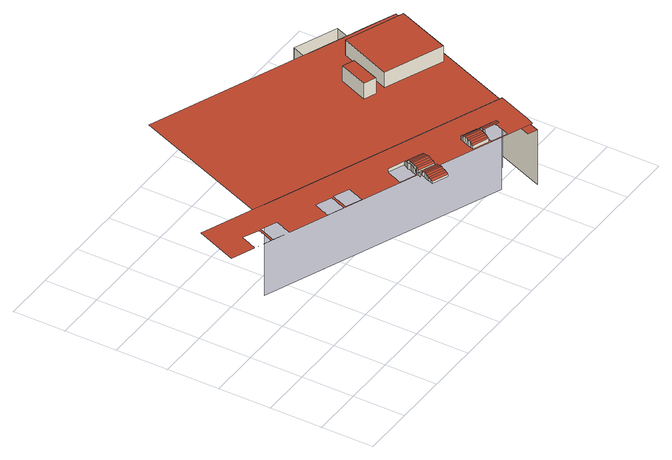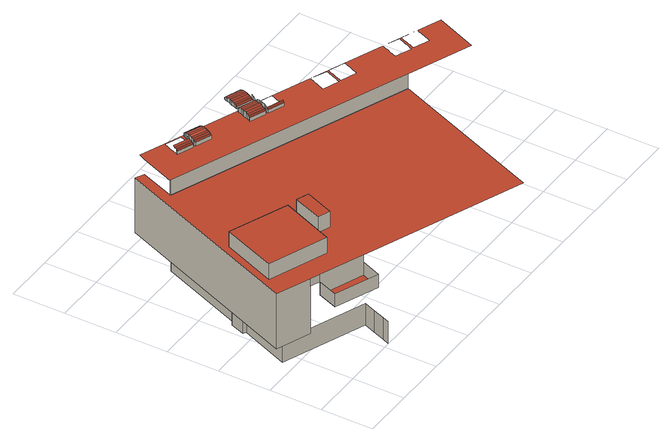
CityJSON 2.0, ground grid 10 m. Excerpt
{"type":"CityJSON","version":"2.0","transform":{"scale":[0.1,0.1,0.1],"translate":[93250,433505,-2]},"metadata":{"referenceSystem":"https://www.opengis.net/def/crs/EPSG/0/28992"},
"CityObjects":{
"building1":{"type":"Building","attributes":{"measuredHeight":21.81},"children":["building1-1","building1-2","building1-3"],"geometry":[{"type":"MultiSurface","lod":"2","boundaries":[[[0,1,2,3]],[[4,5,6,7]],[[8,9,10,11]],[[12,0,3,13]],[[5,14,15,6]],[[11,10,16,17]],[[18,12,13,19]],[[17,16,20,21]],[[22,18,19,23]],[[24,25,26,27]],[[21,20,28,2]],[[29,24,27,30]],[[31,32,33,34]],[[2,28,35,3]],[[36,29,30,37]],[[38,39,40,41]],[[32,42,43,33]],[[44,45,41,40]],[[3,35,46,13]],[[47,36,37,48]],[[42,49,50,43]],[[13,46,51,19]],[[48,52,53,47]],[[20,16,54,55]],[[49,56,57,50]],[[19,51,58,23]],[[52,59,60,53]],[[61,22,23,58]],[[28,20,55,62]],[[63,57,56,64]],[[65,31,34,66]],[[59,67,39,60]],[[31,65,68,32]],[[62,69,35,28]],[[70,63,64,71]],[[67,44,40,39]],[[32,68,72,42]],[[69,73,46,35]],[[74,70,71,75]],[[42,72,76,49]],[[77,74,75,78]],[[73,79,51,46]],[[80,81,82,83,84,85,86],[87,88,89,90,91,92,93,94,95,96,97,98,99,100,101,102,103,104],[105,106,45,44,67,59,52,48,37,30,27,26,107,108,109,110,111,112],[113,114,115,116,117,118,119,120,121,122,123,124,125,126,127,128,129,130],[131,132,133,134,135,136,137,138,139,140,141,142,143,144,145,146,147,148],[149,150,151,152,153,154,155,156,157,158,159,160,161,162,163,164,165,166],[167,168,169,170,171,172,173,174,175,176,177,178,179,180,181,182,183,184],[185,186,187,188,189,190,191,192,193,194,195,196,197,198,199,200,201,202],[77,203,204,205,206,207,208,209,210,66,34,33,43,50,57,63,70,74]],[[49,76,211,56]],[[79,61,58,51]],[[56,211,212,64]],[[68,65,66,210]],[[64,212,213,71]],[[72,68,210,209]],[[71,213,214,75]],[[76,72,209,208]],[[75,214,215,78]],[[203,77,78,215]],[[211,76,208,207]],[[207,206,212,211]],[[206,205,213,212]],[[205,204,214,213]],[[216,217,218,219,220,221]],[[83,82,216,221]],[[204,203,215,214]],[[222,223,179,178]],[[223,224,180,179]],[[224,225,181,180]],[[182,181,225,226]],[[183,182,226,227]],[[184,183,227,228]],[[223,229,230,224]],[[167,184,228,231]],[[224,230,232,225]],[[225,232,233,226]],[[226,233,234,227]],[[227,234,235,228]],[[228,235,236,231]],[[168,167,231,236]],[[172,171,233,232]],[[171,170,234,233]],[[128,127,237,238]],[[170,169,235,234]],[[129,128,238,239]],[[169,168,236,235]],[[130,129,239,240]],[[113,130,240,241]],[[238,242,243,239]],[[239,243,244,240]],[[240,244,245,241]],[[114,113,241,245]],[[115,114,245,244]],[[82,81,246,216]],[[216,246,247,217]]],"semantics":{"surfaces":[{"type":"WallSurface"},{"type":"RoofSurface"},{"type":"ClosureSurface"}],"values":[0,0,1,0,0,1,0,1,0,0,1,0,0,1,0,1,0,0,1,0,0,1,0,0,0,1,0,0,0,0,0,0,1,0,0,0,1,0,0,1,0,0,1,1,0,1,0,1,0,1,0,1,0,0,0,0,0,2,0,0,0,0,0,0,0,0,1,0,1,1,1,1,1,0,0,0,0,0,0,0,0,0,1,1,1,0,0,0,2]}}]},
"building1-1":{"type":"BuildingInstallation","parents":["building1"],"geometry":[{"type":"MultiSurface","lod":"2","boundaries":[[[0,1,2,3]],[[18,12,13,19]],[[69,73,46,35]],[[79,61,58,51]],[[21,2,1,248]],[[61,22,23,58]],[[22,18,19,23]],[[73,79,51,46]],[[12,0,3,13]],[[62,69,35,28]],[[16,10,249,54]],[[11,17,250,251]],[[8,11,251,252]],[[10,9,253,249]],[[9,8,252,253]],[[28,20,55,62]],[[17,21,248,250]],[[20,16,54,55]],[[8,9,10,11]],[[19,51,58,23]],[[11,10,16,17]],[[17,16,20,21]],[[21,20,28,2]],[[13,46,51,19]],[[2,28,35,3]],[[3,35,46,13]]],"semantics":{"surfaces":[{"type":"WallSurface"},{"type":"RoofSurface"}],"values":[0,0,0,0,0,0,0,0,0,0,0,0,0,0,0,0,0,0,1,1,1,1,1,1,1,1]}}]},
"building1-2":{"type":"BuildingInstallation","parents":["building1"],"geometry":[{"type":"MultiSurface","lod":"2","boundaries":[[[63,57,56,64]],[[203,77,78,215]],[[204,203,215,214]],[[70,63,64,71]],[[74,70,71,75]],[[206,205,213,212]],[[77,74,75,78]],[[205,204,214,213]],[[207,206,212,211]],[[211,76,208,207]],[[76,72,209,208]],[[32,42,43,33]],[[31,32,33,34]],[[68,65,66,210]],[[65,31,34,66]],[[49,56,57,50]],[[42,49,50,43]],[[72,68,210,209]],[[42,72,76,49]],[[71,213,214,75]],[[31,65,68,32]],[[75,214,215,78]],[[32,68,72,42]],[[56,211,212,64]],[[49,76,211,56]],[[64,212,213,71]]],"semantics":{"surfaces":[{"type":"WallSurface"},{"type":"RoofSurface"}],"values":[0,0,0,0,0,0,0,0,0,0,0,0,0,0,0,0,0,0,1,1,1,1,1,1,1,1]}}]},
"building1-3":{"type":"BuildingInstallation","parents":["building1"],"geometry":[{"type":"MultiSurface","lod":"2","boundaries":[[[167,184,228,231]],[[168,167,231,236]],[[183,182,226,227]],[[182,181,225,226]],[[172,171,233,232]],[[170,169,235,234]],[[184,183,227,228]],[[169,168,236,235]],[[171,170,234,233]],[[224,225,181,180]],[[232,230,173,172]],[[223,224,180,179]],[[230,229,174,173]],[[222,223,179,178]],[[229,254,175,174]],[[255,222,178,177]],[[254,256,176,175]],[[256,255,177,176]],[[227,234,235,228]],[[228,235,236,231]],[[255,256,254,222]],[[222,254,229,223]],[[226,233,234,227]],[[225,232,233,226]],[[224,230,232,225]],[[223,229,230,224]]],"semantics":{"surfaces":[{"type":"WallSurface"},{"type":"RoofSurface"}],"values":[0,0,0,0,0,0,0,0,0,0,0,0,0,0,0,0,0,0,1,1,1,1,1,1,1,1]}}]},
"building2":{"type":"Building","attributes":{"measuredHeight":21.9},"geometry":[{"type":"MultiSurface","lod":"2","boundaries":[[[221,220,219,218,217,216]],[[257,258,259,260]],[[261,262,221,216,246,263,264,265,266,267],[259,268,269,260],[270,271,272,273]],[[258,274,268,259]],[[247,217,216,246]],[[275,274,258,257]],[[275,257,260,269]],[[274,275,269,268]],[[271,270,276,277]],[[218,278,279,217]],[[270,273,280,276]],[[281,282,283,284]],[[285,265,264,286,287]],[[282,288,289,283]],[[290,291,292,293]],[[288,294,295,289]],[[296,277,276,280]],[[293,261,267,297,298,290]],[[278,299,300,279]],[[301,291,290,298]],[[299,302,303,300]],[[304,281,284,305]],[[302,306,307,303]],[[272,271,277,296]],[[291,301,308,292]],[[273,272,296,280]],[[267,266,309,297]],[[301,298,297,308]],[[306,304,305,307]],[[309,266,265,285,310]]],"semantics":{"surfaces":[{"type":"ClosureSurface"},{"type":"WallSurface"},{"type":"RoofSurface"}],"values":[0,1,2,1,0,2,1,1,1,1,1,1,1,1,1,1,2,1,1,2,1,1,1,1,1,1,1,1,1,1]}}]}
},
"vertices":[
[357,82,199],[355,78,199],[355,78,209],[357,82,208],[353,88,199],[355,92,199],[355,92,206],[353,88,207],[349,62,203],[379,50,203],[380,54,206],[350,66,206],[358,87,199],[358,87,207],[356,95,199],[356,95,203],[382,58,207],[351,70,207],[360,90,199],[360,90,206],[383,62,208],[353,74,208],[361,94,199],[361,94,203],[359,102,206],[357,99,203],[357,99,196],[359,102,196],[385,66,209],[360,106,207],[360,106,196],[362,97,203],[363,101,206],[363,101,196],[362,97,196],[387,70,208],[362,110,208],[362,110,196],[338,139,206],[369,127,206],[370,130,203],[340,142,203],[365,104,207],[365,104,196],[370,130,196],[340,142,196],[388,74,207],[364,114,209],[364,114,196],[367,109,208],[367,109,196],[390,78,206],[365,119,196],[365,119,208],[382,58,199],[383,62,199],[368,113,209],[368,113,196],[391,82,203],[367,123,196],[367,123,207],[391,82,199],[385,66,199],[370,117,196],[370,117,208],[392,85,203],[392,85,196],[369,127,196],[394,88,206],[387,70,199],[372,121,196],[372,121,207],[395,92,207],[388,74,199],[373,125,196],[373,125,206],[397,96,208],[375,128,196],[375,128,203],[390,78,199],[585,22,196],[611,88,196],[610,89,196],[157,270,196],[35,319,196],[3,239,196],[579,9,196],[264,168,196],[263,164,196],[261,160,196],[259,156,196],[258,152,196],[256,148,196],[254,144,196],[253,140,196],[223,153,196],[224,156,196],[226,160,196],[227,164,196],[229,168,196],[231,173,196],[232,177,196],[234,180,196],[235,184,196],[266,172,196],[337,135,196],[338,139,196],[327,111,196],[328,114,196],[330,118,196],[332,122,196],[333,127,196],[335,131,196],[515,73,196],[545,61,196],[543,58,196],[542,54,196],[540,50,196],[539,45,196],[537,41,196],[535,37,196],[534,33,196],[532,30,196],[502,42,196],[503,45,196],[505,49,196],[507,53,196],[508,58,196],[510,62,196],[512,66,196],[513,70,196],[61,253,196],[91,240,196],[90,237,196],[88,233,196],[87,229,196],[85,225,196],[83,221,196],[82,216,196],[80,213,196],[79,209,196],[48,221,196],[50,225,196],[51,229,196],[53,233,196],[55,237,196],[56,241,196],[58,245,196],[60,249,196],[96,239,196],[126,227,196],[125,223,196],[123,219,196],[122,215,196],[120,211,196],[118,207,196],[117,203,196],[115,199,196],[114,195,196],[83,208,196],[85,211,196],[86,215,196],[88,219,196],[90,223,196],[91,228,196],[93,232,196],[95,235,196],[479,87,196],[509,75,196],[508,71,196],[507,68,196],[505,64,196],[503,59,196],[501,55,196],[500,51,196],[498,47,196],[497,44,196],[467,56,196],[468,59,196],[470,63,196],[471,67,196],[473,71,196],[475,76,196],[476,80,196],[478,84,196],[219,157,196],[218,154,196],[188,166,196],[189,170,196],[191,173,196],[192,178,196],[194,182,196],[196,186,196],[197,190,196],[199,194,196],[200,197,196],[231,185,196],[229,182,196],[228,178,196],[226,174,196],[224,170,196],[222,165,196],[221,161,196],[405,116,196],[403,113,196],[402,109,196],[400,105,196],[399,101,196],[397,96,196],[395,92,196],[394,88,196],[399,101,209],[400,105,208],[402,109,207],[403,113,206],[405,116,203],[610,89,165],[610,89,51],[610,89,6],[157,270,6],[157,270,150],[157,270,165],[468,59,205],[470,63,207],[471,67,208],[473,71,208],[475,76,208],[476,80,207],[478,84,205],[500,51,207],[501,55,208],[479,87,203],[503,59,208],[505,64,208],[507,68,207],[508,71,205],[509,75,203],[508,58,208],[510,62,207],[512,66,206],[513,70,205],[515,73,202],[540,50,207],[542,54,206],[543,58,205],[545,61,202],[611,88,165],[611,88,51],
[353,74,199],[380,54,199],[351,70,199],[350,66,199],[349,62,199],[379,50,199],
[498,47,205],[467,56,203],[497,44,203],
[546,294,197],[523,303,197],[523,303,165],[546,294,165],[581,446,165],[275,568,165],[585,22,165],[602,14,165],[748,380,165],[683,406,165],[665,413,165],[545,359,165],[568,350,165],[567,290,165],[608,392,165],[720,348,165],[679,245,165],[545,359,197],[568,350,197],[567,290,197],[608,392,197],[675,254,6],[675,254,51],[679,245,197],[565,440,6],[574,462,6],[574,462,51],[565,440,51],[748,380,51],[602,14,150],[602,14,51],[583,485,6],[583,485,51],[581,446,123],[597,485,123],[597,485,150],[581,446,150],[588,498,6],[588,498,51],[720,348,197],[665,413,150],[665,413,123],[681,252,6],[681,252,51],[680,452,123],[692,280,6],[692,280,51],[724,377,6],[724,377,51],[686,283,6],[686,283,51],[680,452,150],[683,406,150],[683,406,51]
]}
